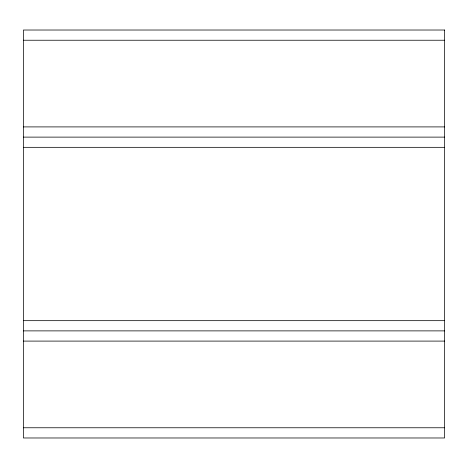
<?xml version="1.0" encoding="UTF-8"?>
<svg xmlns="http://www.w3.org/2000/svg" width="468" height="468" viewBox="0 0 468 468"><rect width="100%" height="100%" fill="white"/><g stroke="black" fill="none" stroke-linecap="round" stroke-linejoin="round"><path stroke-width="0.7" d="M23.4 40.236L444.6 40.236M23.4 126.904L444.6 126.904M23.4 137.118L444.6 137.118M23.4 147.332L444.6 147.332M23.4 320.668L444.6 320.668M23.4 330.882L444.6 330.882M23.4 341.096L444.6 341.096M23.4 427.764L444.6 427.764M444.6 30.022L23.4 30.022L23.4 437.978L444.6 437.978L444.6 30.022"/></g></svg>
